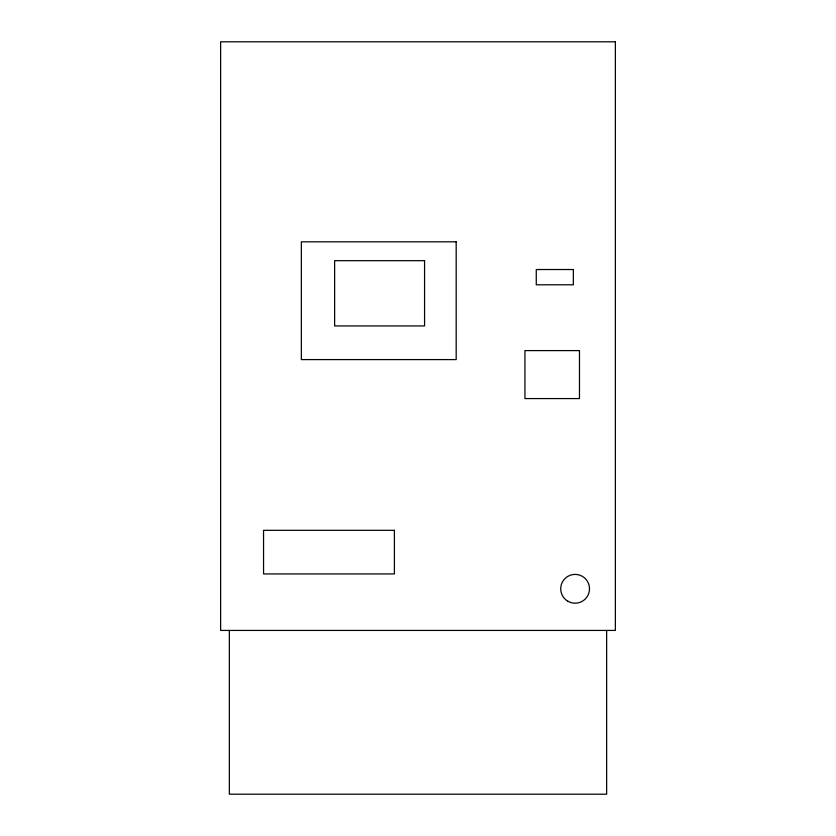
<?xml version="1.0" encoding="UTF-8"?>
<svg xmlns="http://www.w3.org/2000/svg" width="836" height="836" viewBox="0 0 836 836"><rect width="100%" height="100%" fill="white"/><g stroke="black" fill="none" stroke-linecap="round" stroke-linejoin="round"><path stroke-width="1.25" d="M606.643 630.428L606.643 794.2L229.357 794.2L229.357 630.428M615.369 41.8L220.631 41.8L220.631 630.428L615.369 630.428L615.369 41.8M456.184 241.823L301.347 241.823L301.347 359.595L456.184 359.595L456.184 241.823M424.573 260.675L334.63 260.675L334.63 325.935L424.573 325.935L424.573 260.675M573.35 269.526L536.273 269.526L536.273 284.794L573.35 284.794L573.35 269.526M579.473 350.597L524.945 350.597L524.945 398.573L579.473 398.573L579.473 350.597M394.404 530.327L263.549 530.327L263.549 573.935L394.404 573.935L394.404 530.327M567.916 601.262A14.39 14.39 0 0 0 589.505 588.795A14.39 14.39 0 0 0 567.916 576.328A14.39 14.39 0 0 0 567.916 601.262"/></g></svg>
